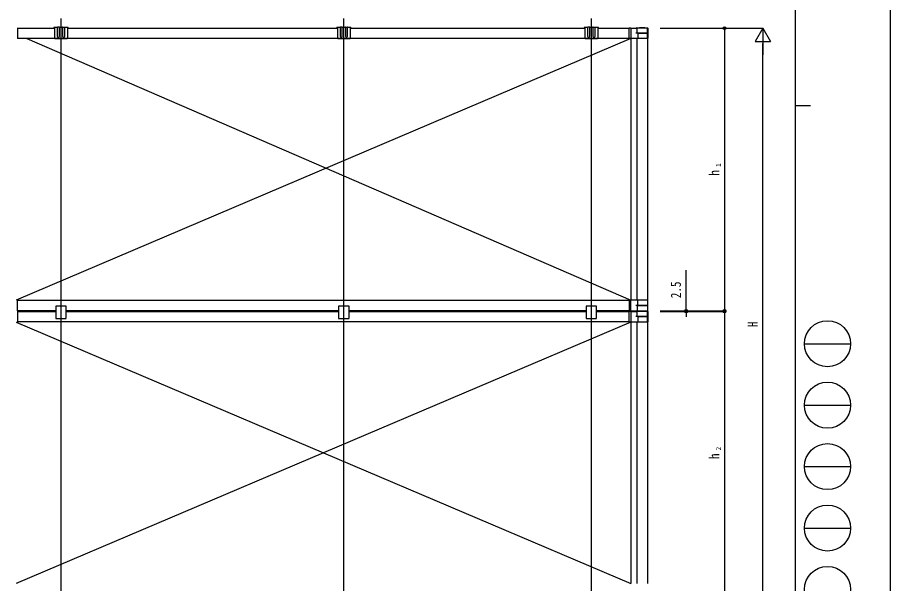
# Model space of a CAD drawing. Units: millimetres, scale not verified. Extents: x -4205 to 4205, y -2970 to 2970.
# Drawn here: x 1365 to 4205, y -1431 to 412 of the extents above; entities that cross this region are included whole.
import ezdxf
from ezdxf.enums import TextEntityAlignment as Align

# ---------------------------------------------------------------- set-up
doc = ezdxf.new("R2010")
doc.units = ezdxf.units.MM
doc.header["$LTSCALE"] = 12
for name, color, linetype in [('0-4_YKK_A1', 4, 'Continuous'), ('0-5_YKK_D', 6, 'Continuous'), ('0-6_YKK_ZWAK', 7, 'Continuous')]:
    doc.layers.add(name, color=color, linetype=linetype)
doc.styles.add('ＭＳ ゴシック', font='')
doc.styles.get('ＭＳ ゴシック').set_extended_font_data('MS Gothic')

msp = doc.modelspace()

# ---------------------------------------------------------------- linework, layer by layer
at = {"layer": '0-4_YKK_A1'}
for p, q in [((1506.77, -1870.29), (1506.77, 408.28)), ((2426.77, -1870.29), (2426.77, 408.28)), ((3231.77, -1870.29), (3231.77, 408.28)), ((1365.27, 378.16), (1365.27, 377.36)), ((1365.27, 377.5), (1485.77, 377.5)), ((1365.27, 377.36), (1365.27, 344.12)), ((1494.77, 379.5), (1485.27, 379.5)), ((1485.77, 379.5), (1485.77, 344.98)), ((1494.77, 379.5), (1494.77, 351)), ((1500.77, 380.5), (1495.77, 380.5)), ((1511.77, 379.5), (1501.77, 379.5)), ((1501.77, 351), (1501.77, 379.5)), ((1511.77, 379.5), (1511.77, 351)), ((1512.77, 380.5), (1517.77, 380.5)), ((1528.27, 379.5), (1518.77, 379.5)), ((1518.77, 351), (1518.77, 379.5)), ((1527.77, 379.5), (1527.77, 344.98)), ((1527.77, 377.5), (2405.77, 377.5)), ((2414.77, 379.5), (2405.27, 379.5)), ((2405.77, 379.5), (2405.77, 344.98)), ((2414.77, 379.5), (2414.77, 351)), ((2420.77, 380.5), (2415.77, 380.5)), ((2431.77, 379.5), (2421.77, 379.5)), ((2421.77, 351), (2421.77, 379.5)), ((2431.77, 379.5), (2431.77, 351)), ((2432.77, 380.5), (2437.77, 380.5)), ((2448.27, 379.5), (2438.77, 379.5)), ((2438.77, 351), (2438.77, 379.5)), ((2447.77, 379.5), (2447.77, 344.98)), ((2447.77, 377.5), (3210.77, 377.5)), ((3219.77, 379.5), (3210.27, 379.5)), ((3210.77, 379.5), (3210.77, 344.98)), ((3219.77, 379.5), (3219.77, 351)), ((3225.77, 380.5), (3220.77, 380.5)), ((3236.77, 379.5), (3226.77, 379.5)), ((3226.77, 351), (3226.77, 379.5)), ((3236.77, 379.5), (3236.77, 351)), ((3237.77, 380.5), (3242.77, 380.5)), ((3253.27, 379.5), (3243.77, 379.5)), ((3243.77, 351), (3243.77, 379.5)), ((3252.77, 379.5), (3252.77, 344.98)), ((3252.77, 377.5), (3354.77, 377.5)), ((3354.77, 377.67), (3354.77, 378.37)), ((3354.77, 344.2), (3354.77, 377.67)), ((3355.07, 378.67), (3360.47, 378.72)), ((3360.77, 378.42), (3360.77, 377.72)), ((3360.77, 377.72), (3360.77, 344.2)), ((3360.77, 377.7), (3380.06, 377.7)), ((3379.53, 378.7), (3414.02, 378.7)), ((3380.36, 360.7), (3380.36, 377.4)), ((3414.47, 360.8), (3414.47, 377.43)), ((3415.02, 377.7), (3415.02, 344.2)), ((3360.77, 343.2), (1360.77, -507.94)), ((1365.27, 344.12), (1365.27, 343.32)), ((3354.77, 343.5), (1365.27, 343.5)), ((1395.27, 343.5), (3360.77, -508.2)), ((1486.77, 343.98), (1506.06, 343.98)), ((1506.99, 343.98), (1506.56, 343.98)), ((1507.49, 343.98), (1526.77, 343.98)), ((2406.77, 343.98), (2426.06, 343.98)), ((2426.99, 343.98), (2426.56, 343.98)), ((2427.49, 343.98), (2446.77, 343.98)), ((3211.77, 343.98), (3231.06, 343.98)), ((3231.99, 343.98), (3231.56, 343.98)), ((3232.49, 343.98), (3251.77, 343.98)), ((3354.77, 343.5), (3354.77, 344.2)), ((3360.47, 343.2), (3355.07, 343.2)), ((3375.87, 343.2), (3360.47, 343.2)), ((3360.77, 344.2), (3360.77, 343.5)), ((3360.77, 343.2), (3360.77, -508.2)), ((3383.38, 343.2), (3375.87, 343.2)), ((3383.15, 360.7), (3375.99, 360.7)), ((3379.47, 343.3), (3379.47, -508.1)), ((3380.18, 343.2), (3379.53, 343.2)), ((3389.31, 343.2), (3380.18, 343.2)), ((3414.47, 360.8), (3380.36, 360.8)), ((3383.15, 360.7), (3414.47, 360.7)), ((3383.15, 360.7), (3383.15, 343.5)), ((3383.15, 360.7), (3383.15, 343.5)), ((3414.17, 343.2), (3383.38, 343.2)), ((3404.23, 343.2), (3389.31, 343.2)), ((3413.37, 343.2), (3404.23, 343.2)), ((3414.02, 343.2), (3413.37, 343.2)), ((3414.47, 343.5), (3414.47, 360.7)), ((3414.47, 343.3), (3414.47, -508.1)), ((1365.27, -508.94), (1365.27, -508.14)), ((1365.27, -508.5), (3354.79, -508.5)), ((1365.27, -542.18), (1365.27, -508.94)), ((3354.77, -508.5), (3354.77, -509.2)), ((3354.77, -509.2), (3354.77, -542.67)), ((3360.47, -508.2), (3355.07, -508.2)), ((3375.87, -508.2), (3360.47, -508.2)), ((3360.77, -509.2), (3360.77, -508.5)), ((3360.77, -542.72), (3360.77, -509.2)), ((3383.38, -508.2), (3375.87, -508.2)), ((3380.18, -508.2), (3379.53, -508.2)), ((3389.31, -508.2), (3380.18, -508.2)), ((3383.15, -525.7), (3383.15, -508.5)), ((3383.15, -525.7), (3383.15, -508.5)), ((3414.17, -508.2), (3383.38, -508.2)), ((3404.23, -508.2), (3389.31, -508.2)), ((3413.37, -508.2), (3404.23, -508.2)), ((3414.02, -508.2), (3413.37, -508.2)), ((3414.47, -508.5), (3414.47, -525.7)), ((3415.02, -542.7), (3415.02, -509.2)), ((1489.52, -527.5), (1489.52, -567.5)), ((2409.52, -527.5), (2409.52, -567.5)), ((3214.52, -527.5), (3214.52, -567.5)), ((3383.15, -525.7), (3375.99, -525.7)), ((3380.36, -525.7), (3380.36, -542.4)), ((3414.47, -525.8), (3380.36, -525.8)), ((3383.15, -525.7), (3414.47, -525.7)), ((3414.47, -525.8), (3414.47, -542.43)), ((1365.27, -542.97), (1365.27, -542.18)), ((1489.52, -542.5), (1365.27, -542.5)), ((1365.27, -544.34), (1365.27, -545.14)), ((1365.27, -545), (1489.52, -545)), ((1365.27, -545.14), (1365.27, -578.38)), ((1489.52, -567.5), (1524.02, -567.5)), ((2409.52, -542.5), (1524.02, -542.5)), ((1524.02, -545), (2409.52, -545)), ((2409.52, -567.5), (2444.02, -567.5)), ((3214.52, -542.5), (2444.02, -542.5)), ((2444.02, -545), (3214.52, -545)), ((3214.52, -567.5), (3249.02, -567.5)), ((3354.77, -542.5), (3249.02, -542.5)), ((3249.02, -545), (3354.77, -545)), ((3354.77, -542.67), (3354.77, -543.37)), ((3354.77, -544.83), (3354.77, -544.13)), ((3354.77, -578.3), (3354.77, -544.83)), ((3355.07, -543.67), (3360.47, -543.72)), ((3355.07, -543.83), (3360.47, -543.78)), ((3360.77, -542.7), (3380.06, -542.7)), ((3360.77, -543.42), (3360.77, -542.72)), ((3360.77, -544.08), (3360.77, -544.78)), ((3360.77, -544.78), (3360.77, -578.3)), ((3360.77, -544.8), (3380.06, -544.8)), ((3383.15, -561.8), (3375.99, -561.8)), ((3379.53, -543.7), (3414.02, -543.7)), ((3379.53, -543.8), (3414.02, -543.8)), ((3380.36, -561.8), (3380.36, -545.1)), ((3414.47, -561.7), (3380.36, -561.7)), ((3383.15, -561.8), (3414.47, -561.8)), ((3383.15, -561.8), (3383.15, -579)), ((3383.15, -561.8), (3383.15, -579)), ((3414.47, -561.7), (3414.47, -545.07)), ((3414.47, -579), (3414.47, -561.8)), ((3415.02, -544.8), (3415.02, -578.3)), ((3360.77, -579.3), (1360.77, -1430.44)), ((1360.77, -579.38), (3360.77, -1430.7)), ((1365.27, -578.38), (1365.27, -579.18)), ((3354.84, -579), (1365.27, -579)), ((3354.77, -579), (3354.77, -578.3)), ((3360.47, -579.3), (3355.07, -579.3)), ((3375.87, -579.3), (3360.47, -579.3)), ((3360.77, -578.3), (3360.77, -579)), ((3360.77, -579.3), (3360.77, -1430.7)), ((3383.38, -579.3), (3375.87, -579.3)), ((3379.47, -579.2), (3379.47, -1430.6)), ((3380.18, -579.3), (3379.53, -579.3)), ((3389.31, -579.3), (3380.18, -579.3)), ((3414.17, -579.3), (3383.38, -579.3)), ((3404.23, -579.3), (3389.31, -579.3)), ((3413.37, -579.3), (3404.23, -579.3)), ((3414.02, -579.3), (3413.37, -579.3)), ((3414.47, -579.2), (3414.47, -1430.6))]:
    msp.add_line(p, q, dxfattribs=at)
for points in [[(1524.02, -567.25), (1524.02, -527.5), (1489.52, -527.5)], [(2444.02, -567.25), (2444.02, -527.5), (2409.52, -527.5)], [(3249.02, -567.25), (3249.02, -527.5), (3214.52, -527.5)]]:
    msp.add_lwpolyline(points, dxfattribs=at)
for centre, radius, start, end in [((1365.07, 378.16), 0.2, 0, 86.5), ((1485.27, 377.5), 2, 90, 180), ((1495.77, 379.5), 1, 90, 180), ((1500.77, 379.5), 1, 0, 90), ((1512.77, 379.5), 1, 90, 180), ((1517.77, 379.5), 1, 0, 90), ((1528.27, 377.5), 2, 0, 90), ((2405.27, 377.5), 2, 90, 180), ((2415.77, 379.5), 1, 90, 180), ((2420.77, 379.5), 1, 0, 90), ((2432.77, 379.5), 1, 90, 180), ((2437.77, 379.5), 1, 0, 90), ((2448.27, 377.5), 2, 0, 90), ((3210.27, 377.5), 2, 90, 180), ((3220.77, 379.5), 1, 90, 180), ((3225.77, 379.5), 1, 0, 90), ((3237.77, 379.5), 1, 90, 180), ((3242.77, 379.5), 1, 0, 90), ((3253.27, 377.5), 2, 0, 90), ((3355.07, 378.37), 0.3, 90.5, 180), ((3360.47, 378.42), 0.3, 0, 90.5), ((3396.77, 182.29), 196.21, 84.90439, 95.09561), ((3380.06, 377.4), 0.3, 0, 90), ((3414.17, 377.43), 0.3, 0, 84.90439), ((1365.07, 343.32), 0.201, 270.5808, 0.09631), ((1486.77, 344.98), 1, 180, 270), ((1498.27, 351), 3.5, 180, 0), ((1506.77, 343.28), 1, 44.427, 135.573), ((1515.27, 351), 3.5, 180, 0), ((1526.77, 344.98), 1, 270, 0), ((2406.77, 344.98), 1, 180, 270), ((2418.27, 351), 3.5, 180, 0), ((2426.77, 343.28), 1, 44.427, 135.573), ((2435.27, 351), 3.5, 180, 0), ((2446.77, 344.98), 1, 270, 0), ((3211.77, 344.98), 1, 180, 270), ((3223.27, 351), 3.5, 180, 0), ((3231.77, 343.28), 1, 44.427, 135.573), ((3240.27, 351), 3.5, 180, 0), ((3251.77, 344.98), 1, 270, 0), ((3355.07, 343.5), 0.3, 180, 270), ((3360.47, 343.5), 0.3, 270, 0), ((3383.42, 343.47), 0.272, 173.55811, 261.61941), ((3383.42, 343.47), 0.272, 173.55811, 261.61941), ((3414.17, 343.5), 0.3, 270, 0), ((1365.07, -508.14), 0.201, 359.90369, 89.4192), ((3355.07, -508.5), 0.3, 90, 180), ((3360.47, -508.5), 0.3, 0, 90), ((3383.42, -508.47), 0.272, 98.38059, 186.44189), ((3383.42, -508.47), 0.272, 98.38059, 186.44189), ((3414.17, -508.5), 0.3, 0, 90), ((1365.07, -542.97), 0.2, 273.5, 0), ((1365.07, -544.34), 0.2, 0, 86.5), ((3355.07, -543.37), 0.3, 180, 269.5), ((3355.07, -544.13), 0.3, 90.5, 180), ((3360.47, -543.42), 0.3, 269.5, 0), ((3360.47, -544.08), 0.3, 0, 90.5), ((3396.77, -347.29), 196.21, 264.90439, 275.09561), ((3396.77, -740.21), 196.21, 84.90439, 95.09561), ((3380.06, -542.4), 0.3, 270, 0), ((3380.06, -545.1), 0.3, 0, 90), ((3414.17, -542.43), 0.3, 275.09561, 0), ((3414.17, -545.07), 0.3, 0, 84.90439), ((1365.07, -579.18), 0.201, 270.5808, 0.09631), ((3355.07, -579), 0.3, 180, 270), ((3360.47, -579), 0.3, 270, 0), ((3383.42, -579.03), 0.272, 173.55811, 261.61941), ((3383.42, -579.03), 0.272, 173.55811, 261.61941), ((3414.17, -579), 0.3, 270, 0), ((1365.07, -1430.64), 0.201, 359.90369, 89.4192)]:
    msp.add_arc(centre, radius, start, end, dxfattribs=at)
for centre, major_axis, ratio, start_param, end_param in [((3379.53, 377.7), (0.707, -0.707), 0.99997, 2.3562326, 3.9269527), ((3414.02, 377.7), (0.707, 0.707), 0.99997, 5.4978252, 7.0685454), ((3414.02, 344.2), (1, 0), 0.999985, 4.712389, 6.2831853), ((3414.02, -509.2), (1, 0), 0.999985, 6.2831853, 7.8539816), ((3379.53, -542.7), (0.707, 0.707), 0.99997, 2.3562326, 3.9269527), ((3379.53, -544.8), (0.707, -0.707), 0.99997, 2.3562326, 3.9269527), ((3414.02, -542.7), (0.707, -0.707), 0.99997, 5.4978252, 7.0685454), ((3414.02, -544.8), (0.707, 0.707), 0.99997, 5.4978252, 7.0685454), ((3414.02, -578.3), (1, 0), 0.999985, 4.712389, 6.2831853)]:
    msp.add_ellipse(centre, major_axis=major_axis, ratio=ratio, start_param=start_param, end_param=end_param, dxfattribs=at)
at = {"layer": '0-5_YKK_D'}
for p, q in [((3455.27, 377.5), (3666.02, 377.5)), ((3455.27, 377.5), (3791.02, 377.5)), ((3665.02, 377.5), (3665.02, -542.5)), ((3790.02, 377.5), (3765.02, 334.2)), ((3790.02, 377.5), (3815.02, 334.2)), ((3790.02, 377.5), (3790.02, 290.9)), ((3765.02, 334.2), (3815.02, 334.2)), ((3790.02, -1495), (3790.02, 327.5)), ((3540.02, -542.5), (3540.02, -410.5)), ((3455.27, -542.5), (3666.02, -542.5)), ((3455.27, -542.5), (3541.02, -542.5)), ((3455.27, -545), (3666.02, -545)), ((3455.27, -545), (3541.02, -545)), ((3540.02, -545), (3540.02, -542.5)), ((3540.02, -545), (3540.02, -562)), ((3665.02, -545), (3665.02, -1465))]:
    msp.add_line(p, q, dxfattribs=at)
for centre in [(3665.02, 377.5), (3540.02, -542.5), (3665.02, -542.5), (3540.02, -545), (3665.02, -545)]:
    msp.add_circle(centre, 4.25, dxfattribs=at)
at = {"layer": '0-6_YKK_ZWAK'}
for p, q in [((3895.02, 2775), (3895.02, -2525)), ((3895.02, 125), (3945.02, 125)), ((3925.02, -650), (4075.02, -650)), ((3925.02, -850), (4075.02, -850)), ((3925.02, -1050), (4075.02, -1050)), ((3925.02, -1250), (4075.02, -1250))]:
    msp.add_line(p, q, dxfattribs=at)
msp.add_lwpolyline([(-4205, -2970), (4205, -2970), (4205, 2970), (-4205, 2970)], close=True, dxfattribs=at)
for centre in [(4000.02, -650), (4000.02, -850), (4000.02, -1050), (4000.02, -1250), (4000.02, -1450)]:
    msp.add_circle(centre, 75, dxfattribs=at)

# ---------------------------------------------------------------- texts
at = {"layer": '0-5_YKK_D', "style": 'ＭＳ ゴシック', "width": 0.8}
for s, height, p in [('1', 16.5, (3658.02, -74.1)), ('h', 32.99, (3658.02, -102.9)), ('2.5', 32.99, (3533.02, -501.5)), ('H', 32.99, (3783.02, -595.75)), ('2', 16.5, (3658.02, -996.6)), ('h', 32.99, (3658.02, -1025.4))]:
    msp.add_text(s, height=height, rotation=90, dxfattribs=at).set_placement(p, align=Align.BOTTOM_LEFT)

doc.saveas('drawing.dxf')
